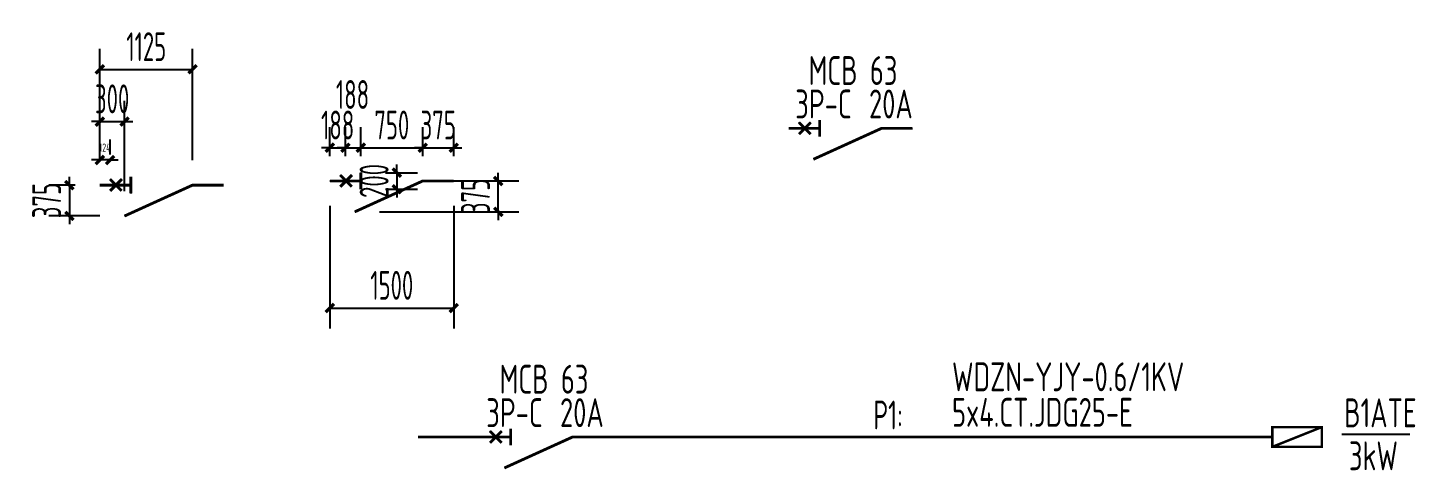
# Model space of a CAD drawing. Header units: millimetres. Extents: x -84100 to 597295, y 0 to 572785.
# Drawn here: x 312718 to 329535, y 228585 to 233952 of the extents above; entities that cross this region are included whole.
import ezdxf
from ezdxf.enums import TextEntityAlignment as Align

# ---------------------------------------------------------------- set-up
doc = ezdxf.new("R2010")
doc.units = ezdxf.units.MM
doc.header["$LTSCALE"] = 1000
doc.linetypes.add('CONTINOUS', pattern=[0])
for name, color, linetype in [('D-标注', 1, 'Continuous'), ('POWR_电力大设备_E', 3, 'Continuous'), ('SIG_TEXT', 7, 'Continuous'), ('SYS_元件_E', 3, 'Continuous'), ('SYS_系统标注_E', 7, 'Continuous'), ('SYS_说明_E', 7, 'Continuous'), ('WIRE-系统', 4, 'Continuous')]:
    doc.layers.add(name, color=color, linetype=linetype)
doc.styles.add('_TEL_DIM', font='TSSDENG', dxfattribs={"width": 0.6, "height": 3.5, "bigfont": 'TSSDCHN'})
doc.styles.add('ICDA-STYLE1', font='TSSDENG.shx', dxfattribs={"width": 0.7, "bigfont": 'TSSDCHN.shx'})
doc.styles.add('ICDA-STYLE1_T3', font='TSSDENG', dxfattribs={"width": 0.6, "bigfont": 'TSSDCHN'})
doc.dimstyles.new('_TCH_ARCH&&100', dxfattribs={"dimtxt": 350, "dimasz": 100, "dimexe": 250, "dimexo": 300, "dimgap": 100, "dimtad": 1, "dimdec": 0, "dimzin": 0, "dimdsep": 46, "dimtxsty": 'ICDA-STYLE1_T3', "dimblk": 'ARCHTICK', "dimcen": 0.09, "dimclrt": 7, "dimazin": 2, "dimtfac": 1, "dimtdec": 0, "dimtix": 1, "dimtmove": 2, "dimatfit": 3, "dimfxl": 1, "dimtolj": 1, "dimtzin": 0, "dimarcsym": 0})

# ---------------------------------------------------------------- blocks, each defined once
blk = doc.blocks.new('$equip_U$00000399(zhangyuf)')
blk.add_line((-0.6, 0), (0.6, 0.48))
at = {"const_width": 0.06}
for points in [[(-0.6, 0.48), (0.6, 0.48), (0.6, 0), (-0.6, 0), (-0.6, 0.48)], [(0.6, 0.48), (-0.6, 0)]]:
    blk.add_lwpolyline(points, dxfattribs=at)
blk.add_lwpolyline([(-0.6, 0.48), (0.6, 0.48), (0.6, 0), (-0.6, 0)], close=True)
for p in [(-0.6, 0.48), (0, 0.48), (0.6, 0.48), (-0.6, 0.24), (-0.6, 0), (0, 0), (0.6, 0.24), (0.6, 0)]:
    blk.add_point(p)
at = {"color": 7, "style": '_TEL_DIM', "flags": 1}
blk.add_attdef('A', text='', height=0.00002, dxfattribs=at).set_placement((0, 0), align=Align.MIDDLE_CENTER)
blk = doc.blocks.new('*U54')
at = {"layer": 'SYS_说明_E', "style": 'ICDA-STYLE1', "width": 0.7}
blk.add_text('20A', height=350, dxfattribs=at).set_placement((558, 111))
blk = doc.blocks.new('$element$00000823')
for p, q in [((0, 0), (0, -0.25)), ((-0.047, -0.177), (0.047, -0.083)), ((0.047, -0.177), (-0.047, -0.083)), ((-0.25, -0.2), (0, -0.75)), ((0.067, -0.25), (-0.067, -0.25)), ((0, -0.75), (0, -1))]:
    blk.add_line(p, q)
at = {"const_width": 0.0233}
for points in [[(0, 0), (0, -0.25)], [(-0.047, -0.083), (0.047, -0.177)], [(-0.047, -0.177), (0.047, -0.083)], [(0, -1), (0, -0.75), (-0.25, -0.2)], [(-0.067, -0.25), (0.067, -0.25)]]:
    blk.add_lwpolyline(points, dxfattribs=at)
at = {"color": 7, "style": '_TEL_DIM', "flags": 1}
blk.add_attdef('S', text='', height=0.00000667, dxfattribs=at).set_placement((0, 0), align=Align.MIDDLE_CENTER)
blk = doc.blocks.new('*U59')
at = {"layer": 'SYS_元件_E', "xscale": 1500, "yscale": 1500, "zscale": 1500, "rotation": 90}
blk.add_blockref('$element$00000823', (0, 0), dxfattribs=at)
at = {"layer": 'SYS_说明_E', "style": 'ICDA-STYLE1', "width": 0.7}
for s, p in [('MCB 63', (779, 526)), ('3P-C', (421, 120))]:
    blk.add_text(s, height=350, dxfattribs=at).set_placement(p, align=Align.CENTER)
blk = doc.blocks.new('_ArchTick')
at = {"color": 0, "linetype": 'ByBlock', "const_width": 0.4}
blk.add_lwpolyline([(-0.5, -0.5), (0.5, 0.5)], dxfattribs=at)
blk = doc.blocks.new('*D82')
at = {"layer": 'D-标注', "color": 0, "lineweight": -2, "transparency": 16777216}
for p, q in [((316380, 231794), (316380, 230303)), ((317880, 231794), (317880, 230303)), ((316380, 230553), (317880, 230553))]:
    blk.add_line(p, q, dxfattribs=at)
at = {"layer": 'Defpoints', "color": 0, "transparency": 16777216}
for p in [(316380, 232094), (317880, 232094), (317880, 230553)]:
    blk.add_point(p, dxfattribs=at)
at = {"layer": 'D-标注', "color": 0, "lineweight": -2, "transparency": 16777216, "xscale": 100, "yscale": 100, "zscale": 100, "rotation": 180}
blk.add_blockref('_ArchTick', (316380, 230553), dxfattribs=at)
at = {"layer": 'D-标注', "color": 0, "lineweight": -2, "transparency": 16777216, "xscale": 100, "yscale": 100, "zscale": 100}
blk.add_blockref('_ArchTick', (317880, 230553), dxfattribs=at)
at = {"layer": 'D-标注', "color": 7, "transparency": 16777216, "insert": (317130, 230828), "char_height": 350, "attachment_point": 5, "style": 'ICDA-STYLE1_T3'}
blk.add_mtext('\\A1;1500', dxfattribs=at)
blk = doc.blocks.new('*D83')
at = {"layer": 'D-标注', "color": 0, "lineweight": -2, "transparency": 16777216}
for p, q in [((316380, 232394), (316380, 232747)), ((316568, 232394), (316568, 232747)), ((316380, 232497), (316280, 232497)), ((316380, 232497), (316568, 232497)), ((316568, 232497), (316668, 232497))]:
    blk.add_line(p, q, dxfattribs=at)
at = {"layer": 'Defpoints', "color": 0, "transparency": 16777216}
for p in [(316568, 232497), (316380, 232094), (316568, 232094)]:
    blk.add_point(p, dxfattribs=at)
at = {"layer": 'D-标注', "color": 0, "lineweight": -2, "transparency": 16777216, "xscale": 100, "yscale": 100, "zscale": 100}
blk.add_blockref('_ArchTick', (316380, 232497), dxfattribs=at)
at = {"layer": 'D-标注', "color": 0, "lineweight": -2, "transparency": 16777216, "xscale": 100, "yscale": 100, "zscale": 100, "rotation": 180}
blk.add_blockref('_ArchTick', (316568, 232497), dxfattribs=at)
at = {"layer": 'D-标注', "color": 7, "transparency": 16777216, "insert": (316474, 232772), "char_height": 350, "attachment_point": 5, "style": 'ICDA-STYLE1_T3'}
blk.add_mtext('\\A1;188', dxfattribs=at)
blk = doc.blocks.new('*D84')
at = {"layer": 'D-标注', "color": 0, "lineweight": -2, "transparency": 16777216}
for p, q in [((316568, 232394), (316568, 232747)), ((316755, 232394), (316755, 232747)), ((316568, 232497), (316468, 232497)), ((316568, 232497), (316755, 232497)), ((316755, 232497), (316855, 232497))]:
    blk.add_line(p, q, dxfattribs=at)
at = {"layer": 'Defpoints', "color": 0, "transparency": 16777216}
for p in [(316755, 232497), (316568, 232094), (316755, 232094)]:
    blk.add_point(p, dxfattribs=at)
at = {"layer": 'D-标注', "color": 0, "lineweight": -2, "transparency": 16777216, "xscale": 100, "yscale": 100, "zscale": 100}
blk.add_blockref('_ArchTick', (316568, 232497), dxfattribs=at)
at = {"layer": 'D-标注', "color": 0, "lineweight": -2, "transparency": 16777216, "xscale": 100, "yscale": 100, "zscale": 100, "rotation": 180}
blk.add_blockref('_ArchTick', (316755, 232497), dxfattribs=at)
at = {"layer": 'D-标注', "color": 7, "transparency": 16777216, "insert": (316654, 233142), "char_height": 350, "attachment_point": 5, "style": 'ICDA-STYLE1_T3'}
blk.add_mtext('\\A1;188', dxfattribs=at)
blk = doc.blocks.new('*D85')
at = {"layer": 'D-标注', "color": 0, "lineweight": -2, "transparency": 16777216}
for p, q in [((316755, 232394), (316755, 232747)), ((317505, 232394), (317505, 232747)), ((316755, 232497), (317505, 232497))]:
    blk.add_line(p, q, dxfattribs=at)
at = {"layer": 'Defpoints', "color": 0, "transparency": 16777216}
for p in [(317505, 232497), (316755, 232094), (317505, 232094)]:
    blk.add_point(p, dxfattribs=at)
at = {"layer": 'D-标注', "color": 0, "lineweight": -2, "transparency": 16777216, "xscale": 100, "yscale": 100, "zscale": 100, "rotation": 180}
blk.add_blockref('_ArchTick', (316755, 232497), dxfattribs=at)
at = {"layer": 'D-标注', "color": 0, "lineweight": -2, "transparency": 16777216, "xscale": 100, "yscale": 100, "zscale": 100}
blk.add_blockref('_ArchTick', (317505, 232497), dxfattribs=at)
at = {"layer": 'D-标注', "color": 7, "transparency": 16777216, "insert": (317130, 232772), "char_height": 350, "attachment_point": 5, "style": 'ICDA-STYLE1_T3'}
blk.add_mtext('\\A1;750', dxfattribs=at)
blk = doc.blocks.new('*D86')
at = {"layer": 'D-标注', "color": 0, "lineweight": -2, "transparency": 16777216}
for p, q in [((317505, 232394), (317505, 232747)), ((317880, 232394), (317880, 232747)), ((317505, 232497), (317405, 232497)), ((317505, 232497), (317880, 232497)), ((317880, 232497), (317980, 232497))]:
    blk.add_line(p, q, dxfattribs=at)
at = {"layer": 'Defpoints', "color": 0, "transparency": 16777216}
for p in [(317880, 232497), (317505, 232094), (317880, 232094)]:
    blk.add_point(p, dxfattribs=at)
at = {"layer": 'D-标注', "color": 0, "lineweight": -2, "transparency": 16777216, "xscale": 100, "yscale": 100, "zscale": 100}
blk.add_blockref('_ArchTick', (317505, 232497), dxfattribs=at)
at = {"layer": 'D-标注', "color": 0, "lineweight": -2, "transparency": 16777216, "xscale": 100, "yscale": 100, "zscale": 100, "rotation": 180}
blk.add_blockref('_ArchTick', (317880, 232497), dxfattribs=at)
at = {"layer": 'D-标注', "color": 7, "transparency": 16777216, "insert": (317693, 232772), "char_height": 350, "attachment_point": 5, "style": 'ICDA-STYLE1_T3'}
blk.add_mtext('\\A1;375', dxfattribs=at)
blk = doc.blocks.new('*D87')
at = {"layer": 'D-标注', "color": 0, "lineweight": -2, "transparency": 16777216}
for p, q in [((317191, 232194), (317191, 232294)), ((317055, 232194), (317441, 232194)), ((317191, 232194), (317191, 231994)), ((317055, 231994), (317441, 231994)), ((317191, 231994), (317191, 231894))]:
    blk.add_line(p, q, dxfattribs=at)
at = {"layer": 'Defpoints', "color": 0, "transparency": 16777216}
for p in [(316755, 232194), (316755, 231994), (317191, 231994)]:
    blk.add_point(p, dxfattribs=at)
at = {"layer": 'D-标注', "color": 0, "lineweight": -2, "transparency": 16777216, "xscale": 100, "yscale": 100, "zscale": 100}
for p, rotation in [((317191, 232194), 270), ((317191, 231994), 90)]:
    blk.add_blockref('_ArchTick', p, dxfattribs=dict(at, rotation=rotation))
at = {"layer": 'D-标注', "color": 7, "transparency": 16777216, "insert": (316916, 232094), "char_height": 350, "attachment_point": 5, "rotation": 90, "style": 'ICDA-STYLE1_T3'}
blk.add_mtext('\\A1;200', dxfattribs=at)
blk = doc.blocks.new('*D88')
at = {"layer": 'D-标注', "color": 0, "lineweight": -2, "transparency": 16777216}
for p, q in [((317805, 232094), (318670, 232094)), ((318420, 232094), (318420, 232194)), ((318420, 231719), (318420, 232094)), ((316980, 231719), (318670, 231719)), ((318420, 231719), (318420, 231619))]:
    blk.add_line(p, q, dxfattribs=at)
at = {"layer": 'Defpoints', "color": 0, "transparency": 16777216}
for p in [(317505, 232094), (318420, 232094), (316680, 231719)]:
    blk.add_point(p, dxfattribs=at)
at = {"layer": 'D-标注', "color": 0, "lineweight": -2, "transparency": 16777216, "xscale": 100, "yscale": 100, "zscale": 100}
for p, rotation in [((318420, 232094), 270), ((318420, 231719), 90)]:
    blk.add_blockref('_ArchTick', p, dxfattribs=dict(at, rotation=rotation))
at = {"layer": 'D-标注', "color": 7, "transparency": 16777216, "insert": (318145, 231906), "char_height": 350, "attachment_point": 5, "rotation": 90, "style": 'ICDA-STYLE1_T3'}
blk.add_mtext('\\A1;375', dxfattribs=at)
blk = doc.blocks.new('*D89')
at = {"layer": 'D-标注', "color": 0, "lineweight": -2, "transparency": 16777216}
for p, q in [((313591, 232344), (313591, 232598)), ((313715, 232415), (313715, 232598)), ((313591, 232348), (313491, 232348)), ((313715, 232348), (313591, 232348)), ((313715, 232348), (313815, 232348))]:
    blk.add_line(p, q, dxfattribs=at)
at = {"layer": 'Defpoints', "color": 0, "transparency": 16777216}
for p in [(313591, 232348), (313715, 232115), (313591, 232044)]:
    blk.add_point(p, dxfattribs=at)
at = {"layer": 'D-标注', "color": 0, "lineweight": -2, "transparency": 16777216, "xscale": 100, "yscale": 100, "zscale": 100}
blk.add_blockref('_ArchTick', (313591, 232348), dxfattribs=at)
at = {"layer": 'D-标注', "color": 0, "lineweight": -2, "transparency": 16777216, "xscale": 100, "yscale": 100, "zscale": 100, "rotation": 180}
blk.add_blockref('_ArchTick', (313715, 232348), dxfattribs=at)
at = {"layer": 'D-标注', "color": 7, "transparency": 16777216, "insert": (313653, 232498), "char_height": 100, "attachment_point": 5, "style": 'ICDA-STYLE1_T3'}
blk.add_mtext('\\A1;124', dxfattribs=at)
blk = doc.blocks.new('*D90')
at = {"layer": 'D-标注', "color": 0, "lineweight": -2, "transparency": 16777216}
for p, q in [((313591, 232344), (313591, 233064)), ((313891, 231969), (313891, 233064)), ((313591, 232814), (313491, 232814)), ((313591, 232814), (313891, 232814)), ((313891, 232814), (313991, 232814))]:
    blk.add_line(p, q, dxfattribs=at)
at = {"layer": 'Defpoints', "color": 0, "transparency": 16777216}
for p in [(313891, 232814), (313591, 232044), (313891, 231669)]:
    blk.add_point(p, dxfattribs=at)
at = {"layer": 'D-标注', "color": 0, "lineweight": -2, "transparency": 16777216, "xscale": 100, "yscale": 100, "zscale": 100}
blk.add_blockref('_ArchTick', (313591, 232814), dxfattribs=at)
at = {"layer": 'D-标注', "color": 0, "lineweight": -2, "transparency": 16777216, "xscale": 100, "yscale": 100, "zscale": 100, "rotation": 180}
blk.add_blockref('_ArchTick', (313891, 232814), dxfattribs=at)
at = {"layer": 'D-标注', "color": 7, "transparency": 16777216, "insert": (313741, 233089), "char_height": 350, "attachment_point": 5, "style": 'ICDA-STYLE1_T3'}
blk.add_mtext('\\A1;300', dxfattribs=at)
blk = doc.blocks.new('*D91')
at = {"layer": 'D-标注', "color": 0, "lineweight": -2, "transparency": 16777216}
for p, q in [((313222, 232044), (313222, 232144)), ((313291, 232044), (312972, 232044)), ((313222, 232044), (313222, 231669)), ((313591, 231669), (312972, 231669)), ((313222, 231669), (313222, 231569))]:
    blk.add_line(p, q, dxfattribs=at)
at = {"layer": 'Defpoints', "color": 0, "transparency": 16777216}
for p in [(313591, 232044), (313222, 231669), (313891, 231669)]:
    blk.add_point(p, dxfattribs=at)
at = {"layer": 'D-标注', "color": 0, "lineweight": -2, "transparency": 16777216, "xscale": 100, "yscale": 100, "zscale": 100}
for p, rotation in [((313222, 232044), 270), ((313222, 231669), 90)]:
    blk.add_blockref('_ArchTick', p, dxfattribs=dict(at, rotation=rotation))
at = {"layer": 'D-标注', "color": 7, "transparency": 16777216, "insert": (312947, 231856), "char_height": 350, "attachment_point": 5, "rotation": 90, "style": 'ICDA-STYLE1_T3'}
blk.add_mtext('\\A1;375', dxfattribs=at)
blk = doc.blocks.new('*D92')
at = {"layer": 'D-标注', "color": 0, "lineweight": -2, "transparency": 16777216}
for p, q in [((313591, 232344), (313591, 233697)), ((314716, 232344), (314716, 233697)), ((313591, 233447), (314716, 233447))]:
    blk.add_line(p, q, dxfattribs=at)
at = {"layer": 'Defpoints', "color": 0, "transparency": 16777216}
for p in [(314716, 233447), (313591, 232044), (314716, 232044)]:
    blk.add_point(p, dxfattribs=at)
at = {"layer": 'D-标注', "color": 0, "lineweight": -2, "transparency": 16777216, "xscale": 100, "yscale": 100, "zscale": 100, "rotation": 180}
blk.add_blockref('_ArchTick', (313591, 233447), dxfattribs=at)
at = {"layer": 'D-标注', "color": 0, "lineweight": -2, "transparency": 16777216, "xscale": 100, "yscale": 100, "zscale": 100}
blk.add_blockref('_ArchTick', (314716, 233447), dxfattribs=at)
at = {"layer": 'D-标注', "color": 7, "transparency": 16777216, "insert": (314154, 233722), "char_height": 350, "attachment_point": 5, "style": 'ICDA-STYLE1_T3'}
blk.add_mtext('\\A1;1125', dxfattribs=at)

msp = doc.modelspace()

# ---------------------------------------------------------------- linework, layer by layer
at = {"layer": 'SYS_系统标注_E'}
msp.add_line((328643.6, 229022.7), (329469.3, 229022.7), dxfattribs=at)
at = {"layer": 'WIRE-系统', "color": 7, "const_width": 35}
for points in [[(317445.7, 228988.8), (318195.7, 228988.8)], [(319695.7, 228988.8), (327802.5, 228988.8)]]:
    msp.add_lwpolyline(points, dxfattribs=at)

# ---------------------------------------------------------------- block references
at = {"layer": 'POWR_电力大设备_E', "linetype": 'CONTINOUS', "xscale": 500, "yscale": 500, "zscale": 500}
msp.add_blockref('$equip_U$00000399(zhangyuf)', (328102.5, 228868.8), dxfattribs=at)
at = {"layer": 'SYS_元件_E'}
for name, p in [('*U59', (321940.9, 232731.9)), ('*U54', (322356, 232741.5)), ('*U59', (318195.7, 228988.8)), ('*U54', (318610.8, 228998.4))]:
    msp.add_blockref(name, p, dxfattribs=at)
at = {"layer": 'SYS_元件_E', "xscale": 1500, "yscale": 1500, "zscale": 1500, "rotation": 90}
for p in [(313591.2, 232043.9), (316380.4, 232093.9)]:
    msp.add_blockref('$element$00000823', p, dxfattribs=at)

# ---------------------------------------------------------------- texts
at = {"layer": 'SIG_TEXT', "color": 0}
for s, style, width, p in [('WDZN-YJY-0.6/1KV', 'ICDA-STYLE1_T3', 0.7, (323920.3, 229543.6)), ('P1:', '_TEL_DIM', 0.65, (322966.8, 229080.3)), ('5x4.CT.JDG25-E', 'ICDA-STYLE1_T3', 0.7, (323920.3, 229112.8))]:
    msp.add_text(s, height=350, dxfattribs=dict(at, style=style, width=width)).set_placement(p)
at = {"layer": 'SYS_系统标注_E', "style": 'ICDA-STYLE1', "width": 0.7}
for s, p in [('B1ATE', (328673.3, 229106.8)), ('3kW', (328731.2, 228585.3))]:
    msp.add_text(s, height=350, dxfattribs=at).set_placement(p)

# ---------------------------------------------------------------- dimensions: what is measured, and where the dimension line sits
at = {"layer": 'D-标注'}
for base, p1, p2, picture, middle in [((314716.2, 233447.3), (313591.2, 232043.9), (314716.2, 232043.9), '*D92', (314153.7, 233722.3)), ((313891.2, 232814), (313591.2, 232043.9), (313891.2, 231668.9), '*D90', (313741.2, 233089)), ((316567.8624357, 232496.6614189), (316380.3624357, 232093.8756028), (316567.8624357, 232093.8756028), '*D83', (316474.1124357, 232771.6614189)), ((317505.4, 232496.7), (316755.4, 232093.9), (317505.4, 232093.9), '*D85', (317130.4, 232771.7)), ((317880.4, 232496.7), (317505.4, 232093.9), (317880.4, 232093.9), '*D86', (317692.9, 232771.7)), ((317880.4, 230552.6), (316380.4, 232093.9), (317880.4, 232093.9), '*D82', (317130.4, 230827.6))]:
    dim = msp.add_linear_dim(base=base, p1=p1, p2=p2, dimstyle='_TCH_ARCH&&100', dxfattribs=at)
    dim.commit()
    dim.dimension.update_dxf_attribs({"geometry": picture, "text_midpoint": middle})
dim = msp.add_linear_dim(base=(316755.3624357, 232496.6614189), p1=(316567.8624357, 232093.8756028), p2=(316755.3624357, 232093.8756028), dimstyle='_TCH_ARCH&&100', dxfattribs=at)
dim.commit()
dim.dimension.update_dxf_attribs({"geometry": '*D84', "text_midpoint": (316653.8433724, 233141.840306), "dimtype": 160})
dim = msp.add_linear_dim(base=(313591.2, 232347.8), p1=(313715.4, 232114.6), p2=(313591.2, 232043.9), dimstyle='_TCH_ARCH&&100', override={"dimtxt": 100}, dxfattribs=at)
dim.commit()
dim.dimension.update_dxf_attribs({"geometry": '*D89', "text_midpoint": (313653.3, 232497.8)})
for base, p1, p2, picture, middle in [((317190.6, 231993.9), (316755.4, 232193.9), (316755.4, 231993.9), '*D87', (316915.6, 232093.9)), ((313222.3, 231668.9), (313591.2, 232043.9), (313891.2, 231668.9), '*D91', (312947.3, 231856.4)), ((318419.7, 232093.9), (316680.4, 231718.9), (317505.4, 232093.9), '*D88', (318144.7, 231906.4))]:
    dim = msp.add_linear_dim(base=base, p1=p1, p2=p2, angle=90, dimstyle='_TCH_ARCH&&100', dxfattribs=at)
    dim.commit()
    dim.dimension.update_dxf_attribs({"geometry": picture, "text_midpoint": middle})

doc.saveas('drawing.dxf')
